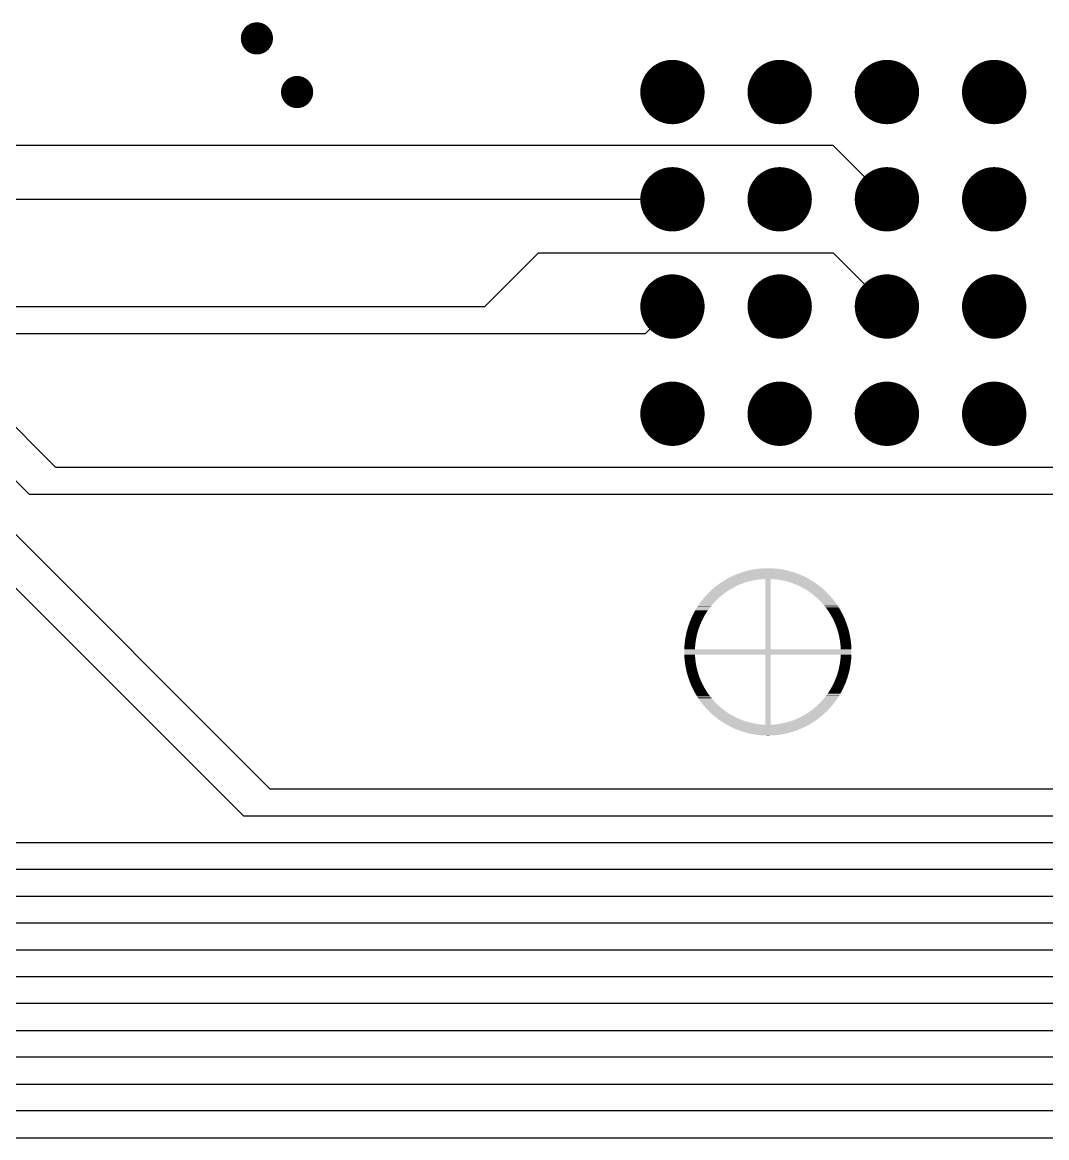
# Model space of a CAD drawing. Extents: x 295 to 953, y 10 to 290.
# Drawn here: x 640.9 to 665.16, y 103.99 to 130.4 of the extents above; entities that cross this region are included whole.
import ezdxf

# ---------------------------------------------------------------- set-up
doc = ezdxf.new("R2010")
doc.units = 0
doc.header["$LTSCALE"] = 5
doc.header["$MEASUREMENT"] = 0
doc.layers.get('0').update_dxf_attribs({"linetype": 'CONTINUOUS', "lineweight": 25})
doc.layers.add('DV-ABPB-A4_IN1', color=4, linetype='CONTINUOUS')

msp = doc.modelspace()

# ---------------------------------------------------------------- linework, layer by layer
at = {"color": 7}
for points, const_width in [([(646.267, 130.023, 1), (646.648, 130.023, 1)], 0.381), ([(655.919, 128.753, 1), (656.681, 128.753, 1)], 0.762), ([(658.459, 128.753, 1), (659.221, 128.753, 1)], 0.762), ([(660.999, 128.753, 1), (661.761, 128.753, 1)], 0.762), ([(663.539, 128.753, 1), (664.301, 128.753, 1)], 0.762), ([(647.219, 128.753, 1), (647.6, 128.753, 1)], 0.381), ([(655.919, 126.213, 1), (656.681, 126.213, 1)], 0.762), ([(658.459, 126.213, 1), (659.221, 126.213, 1)], 0.762), ([(660.999, 126.213, 1), (661.761, 126.213, 1)], 0.762), ([(663.539, 126.213, 1), (664.301, 126.213, 1)], 0.762), ([(655.919, 123.673, 1), (656.681, 123.673, 1)], 0.762), ([(658.459, 123.673, 1), (659.221, 123.673, 1)], 0.762), ([(660.999, 123.673, 1), (661.761, 123.673, 1)], 0.762), ([(663.539, 123.673, 1), (664.301, 123.673, 1)], 0.762), ([(655.919, 121.133, 1), (656.681, 121.133, 1)], 0.762), ([(658.459, 121.133, 1), (659.221, 121.133, 1)], 0.762), ([(660.999, 121.133, 1), (661.761, 121.133, 1)], 0.762), ([(663.539, 121.133, 1), (664.301, 121.133, 1)], 0.762)]:
    msp.add_lwpolyline(points, format="xyb", close=True, dxfattribs=dict(at, const_width=const_width))
for points in [[(657.704, 117.281), (657.757, 117.305), (659.416, 117.281), (659.364, 117.305)], [(657.757, 117.305), (657.762, 117.308), (659.364, 117.305), (659.359, 117.308)], [(657.762, 117.308), (657.815, 117.33), (659.359, 117.308), (659.306, 117.33)], [(657.815, 117.33), (657.82, 117.332), (659.306, 117.33), (659.3, 117.332)], [(657.82, 117.332), (657.874, 117.353), (659.3, 117.332), (659.247, 117.353)], [(657.874, 117.353), (657.88, 117.355), (659.247, 117.353), (659.241, 117.355)], [(657.88, 117.355), (657.934, 117.374), (659.241, 117.355), (659.187, 117.374)], [(657.934, 117.374), (657.939, 117.376), (659.187, 117.374), (659.181, 117.376)], [(657.939, 117.376), (657.995, 117.393), (659.181, 117.376), (659.126, 117.393)], [(657.995, 117.393), (658, 117.395), (659.126, 117.393), (659.12, 117.395)], [(658, 117.395), (658.056, 117.41), (659.12, 117.395), (659.065, 117.41)], [(658.056, 117.41), (658.061, 117.412), (659.065, 117.41), (659.059, 117.412)], [(658.061, 117.412), (658.117, 117.425), (659.059, 117.412), (659.004, 117.425)], [(658.117, 117.425), (658.123, 117.427), (659.004, 117.425), (658.997, 117.427)], [(658.123, 117.427), (658.179, 117.439), (658.997, 117.427), (658.942, 117.439)], [(658.179, 117.439), (658.185, 117.44), (658.942, 117.439), (658.935, 117.44)], [(658.185, 117.44), (658.242, 117.45), (658.935, 117.44), (658.879, 117.45)], [(658.242, 117.45), (658.247, 117.451), (658.879, 117.45), (658.873, 117.451)], [(658.247, 117.451), (658.305, 117.459), (658.873, 117.451), (658.816, 117.459)], [(658.305, 117.459), (658.31, 117.46), (658.816, 117.459), (658.81, 117.46)], [(658.31, 117.46), (658.368, 117.466), (658.81, 117.46), (658.753, 117.466)], [(658.368, 117.466), (658.373, 117.467), (658.753, 117.466), (658.746, 117.467)], [(658.373, 117.467), (658.432, 117.471), (658.746, 117.467), (658.69, 117.471)], [(658.432, 117.471), (658.436, 117.472), (658.69, 117.471), (658.682, 117.472)], [(658.436, 117.472), (658.496, 117.475), (658.682, 117.472), (658.627, 117.475)], [(658.496, 117.475), (658.5, 117.475), (658.627, 117.475), (658.616, 117.475)], [(658.5, 117.475), (658.563, 117.476), (658.616, 117.475), (658.563, 117.476)], [(657.279, 117.006), (657.302, 117.024), (657.725, 117.006), (657.759, 117.024)], [(657.302, 117.024), (657.328, 117.046), (657.759, 117.024), (657.802, 117.046)], [(657.328, 117.046), (657.335, 117.051), (657.802, 117.046), (657.812, 117.051)], [(657.335, 117.051), (657.367, 117.076), (657.812, 117.051), (657.865, 117.076)], [(657.367, 117.076), (657.379, 117.085), (657.865, 117.076), (657.887, 117.085)], [(657.379, 117.085), (657.398, 117.099), (657.887, 117.085), (657.92, 117.099)], [(657.398, 117.099), (657.427, 117.12), (657.92, 117.099), (657.975, 117.12)], [(657.427, 117.12), (657.43, 117.122), (657.975, 117.12), (657.982, 117.122)], [(657.43, 117.122), (657.455, 117.139), (657.982, 117.122), (658.031, 117.139)], [(657.455, 117.139), (657.481, 117.156), (658.031, 117.139), (658.088, 117.156)], [(657.481, 117.156), (657.483, 117.157), (658.088, 117.156), (658.093, 117.157)], [(657.483, 117.157), (657.505, 117.171), (658.093, 117.157), (658.145, 117.171)], [(657.505, 117.171), (657.526, 117.184), (658.145, 117.171), (658.203, 117.184)], [(657.526, 117.184), (657.537, 117.191), (658.203, 117.184), (658.236, 117.191)], [(657.537, 117.191), (657.545, 117.196), (658.236, 117.191), (658.261, 117.196)], [(657.545, 117.196), (657.561, 117.205), (658.261, 117.196), (658.32, 117.205)], [(657.561, 117.205), (657.573, 117.212), (658.32, 117.205), (658.379, 117.212)], [(657.573, 117.212), (657.582, 117.217), (658.379, 117.212), (658.438, 117.217)], [(657.582, 117.217), (657.588, 117.221), (658.438, 117.217), (658.497, 117.221)], [(657.588, 117.221), (657.592, 117.223), (659.533, 117.221), (659.529, 117.223)], [(657.592, 117.223), (657.642, 117.25), (659.529, 117.223), (659.479, 117.25)], [(657.642, 117.25), (657.647, 117.253), (659.479, 117.25), (659.473, 117.253)], [(657.647, 117.253), (657.699, 117.279), (659.473, 117.253), (659.422, 117.279)], [(657.699, 117.279), (657.704, 117.281), (659.422, 117.279), (659.416, 117.281)], [(658.497, 115.558), (658.497, 117.221), (658.624, 115.558), (658.624, 117.221)], [(658.64, 117.22), (658.624, 117.221), (659.534, 117.22), (659.533, 117.221)], [(658.662, 117.219), (658.64, 117.22), (659.536, 117.219), (659.534, 117.22)], [(658.721, 117.214), (658.662, 117.219), (659.544, 117.214), (659.536, 117.219)], [(658.78, 117.208), (658.721, 117.214), (659.555, 117.208), (659.544, 117.214)], [(658.839, 117.199), (658.78, 117.208), (659.57, 117.199), (659.555, 117.208)], [(658.897, 117.189), (658.839, 117.199), (659.588, 117.189), (659.57, 117.199)], [(658.901, 117.188), (658.897, 117.189), (659.589, 117.188), (659.588, 117.189)], [(658.955, 117.176), (658.901, 117.188), (659.608, 117.176), (659.589, 117.188)], [(659.013, 117.161), (658.955, 117.176), (659.631, 117.161), (659.608, 117.176)], [(659.039, 117.154), (659.013, 117.161), (659.643, 117.154), (659.631, 117.161)], [(659.069, 117.145), (659.039, 117.154), (659.656, 117.145), (659.643, 117.154)], [(659.126, 117.127), (659.069, 117.145), (659.683, 117.127), (659.656, 117.145)], [(659.148, 117.118), (659.126, 117.127), (659.695, 117.118), (659.683, 117.127)], [(659.181, 117.106), (659.148, 117.118), (659.712, 117.106), (659.695, 117.118)], [(659.236, 117.084), (659.181, 117.106), (659.743, 117.084), (659.712, 117.106)], [(659.242, 117.081), (659.236, 117.084), (659.747, 117.081), (659.743, 117.084)], [(659.29, 117.06), (659.242, 117.081), (659.774, 117.06), (659.747, 117.081)], [(659.326, 117.042), (659.29, 117.06), (659.797, 117.042), (659.774, 117.06)], [(659.344, 117.034), (659.326, 117.042), (659.807, 117.034), (659.797, 117.042)], [(659.396, 117.006), (659.344, 117.034), (659.841, 117.006), (659.807, 117.034)], [(657.028, 116.75), (657.055, 116.782), (657.374, 116.75), (657.41, 116.782)], [(657.055, 116.782), (657.061, 116.79), (657.41, 116.782), (657.418, 116.79)], [(657.061, 116.79), (657.095, 116.828), (657.418, 116.79), (657.463, 116.828)], [(657.095, 116.828), (657.097, 116.83), (657.463, 116.828), (657.465, 116.83)], [(657.097, 116.83), (657.13, 116.865), (657.465, 116.83), (657.509, 116.865)], [(657.13, 116.865), (657.14, 116.876), (657.509, 116.865), (657.524, 116.876)], [(657.14, 116.876), (657.165, 116.9), (657.524, 116.876), (657.557, 116.9)], [(657.165, 116.9), (657.185, 116.921), (657.557, 116.9), (657.587, 116.921)], [(657.185, 116.921), (657.199, 116.934), (657.587, 116.921), (657.606, 116.934)], [(657.199, 116.934), (657.232, 116.964), (657.606, 116.934), (657.653, 116.964)], [(657.232, 116.964), (657.234, 116.966), (657.653, 116.964), (657.656, 116.966)], [(657.234, 116.966), (657.268, 116.996), (657.656, 116.966), (657.707, 116.996)], [(657.268, 116.996), (657.279, 117.006), (657.707, 116.996), (657.725, 117.006)], [(659.403, 117.002), (659.396, 117.006), (659.846, 117.002), (659.841, 117.006)], [(659.447, 116.977), (659.403, 117.002), (659.875, 116.977), (659.846, 117.002)], [(659.474, 116.96), (659.447, 116.977), (659.893, 116.96), (659.875, 116.977)], [(659.498, 116.945), (659.474, 116.96), (659.909, 116.945), (659.893, 116.96)], [(659.54, 116.917), (659.498, 116.945), (659.94, 116.917), (659.909, 116.945)], [(659.547, 116.912), (659.54, 116.917), (659.944, 116.912), (659.94, 116.917)], [(659.595, 116.878), (659.547, 116.912), (659.979, 116.878), (659.944, 116.912)], [(659.602, 116.872), (659.595, 116.878), (659.985, 116.872), (659.979, 116.878)], [(659.642, 116.841), (659.602, 116.872), (660.013, 116.841), (659.985, 116.872)], [(659.661, 116.825), (659.642, 116.841), (660.028, 116.825), (660.013, 116.841)], [(659.687, 116.803), (659.661, 116.825), (660.047, 116.803), (660.028, 116.825)], [(659.716, 116.778), (659.687, 116.803), (660.07, 116.778), (660.047, 116.803)], [(659.731, 116.764), (659.716, 116.778), (660.081, 116.764), (660.07, 116.778)], [(659.768, 116.729), (659.731, 116.764), (660.11, 116.729), (660.081, 116.764)], [(656.842, 116.481), (656.869, 116.526), (657.143, 116.481), (657.175, 116.526)], [(656.869, 116.526), (656.871, 116.529), (657.175, 116.526), (657.177, 116.529)], [(656.871, 116.529), (656.9, 116.576), (657.177, 116.529), (657.214, 116.576)], [(656.9, 116.576), (656.903, 116.579), (657.214, 116.576), (657.216, 116.579)], [(656.903, 116.579), (656.931, 116.621), (657.216, 116.579), (657.251, 116.621)], [(656.931, 116.621), (656.938, 116.632), (657.251, 116.621), (657.261, 116.632)], [(656.938, 116.632), (656.963, 116.666), (657.261, 116.632), (657.291, 116.666)], [(656.963, 116.666), (656.975, 116.683), (657.291, 116.666), (657.308, 116.683)], [(656.975, 116.683), (656.995, 116.708), (657.308, 116.683), (657.332, 116.708)], [(656.995, 116.708), (657.014, 116.733), (657.332, 116.708), (657.357, 116.733)], [(657.014, 116.733), (657.028, 116.75), (657.357, 116.733), (657.374, 116.75)], [(659.774, 116.723), (659.768, 116.729), (660.114, 116.723), (660.11, 116.729)], [(659.816, 116.681), (659.774, 116.723), (660.147, 116.681), (660.114, 116.723)], [(659.818, 116.678), (659.816, 116.681), (660.149, 116.678), (660.147, 116.681)], [(659.856, 116.637), (659.818, 116.678), (660.179, 116.637), (660.149, 116.678)], [(659.864, 116.627), (659.856, 116.637), (660.186, 116.627), (660.179, 116.637)], [(659.894, 116.592), (659.864, 116.627), (660.21, 116.592), (660.186, 116.627)], [(659.908, 116.574), (659.894, 116.592), (660.221, 116.574), (660.21, 116.592)], [(659.931, 116.546), (659.908, 116.574), (660.239, 116.546), (660.221, 116.574)], [(659.949, 116.521), (659.931, 116.546), (660.255, 116.521), (660.239, 116.546)], [(659.966, 116.498), (659.949, 116.521), (660.268, 116.498), (660.255, 116.521)], [(659.988, 116.466), (659.966, 116.498), (660.287, 116.466), (660.268, 116.498)], [(656.719, 116.225), (656.726, 116.243), (656.995, 116.225), (657.004, 116.243)], [(656.726, 116.243), (656.741, 116.278), (657.004, 116.243), (657.021, 116.278)], [(656.741, 116.278), (656.751, 116.301), (657.021, 116.278), (657.033, 116.301)], [(656.751, 116.301), (656.764, 116.33), (657.033, 116.301), (657.049, 116.33)], [(656.764, 116.33), (656.778, 116.359), (657.049, 116.33), (657.065, 116.359)], [(656.778, 116.359), (656.789, 116.382), (657.065, 116.359), (657.078, 116.382)], [(656.789, 116.382), (656.806, 116.415), (657.078, 116.382), (657.099, 116.415)], [(656.806, 116.415), (656.815, 116.432), (657.099, 116.415), (657.11, 116.432)], [(656.815, 116.432), (656.837, 116.471), (657.11, 116.432), (657.136, 116.471)], [(656.837, 116.471), (656.842, 116.481), (657.136, 116.471), (657.143, 116.481)], [(660, 116.449), (659.988, 116.466), (660.296, 116.449), (660.287, 116.466)], [(660.025, 116.41), (660, 116.449), (660.317, 116.41), (660.296, 116.449)], [(660.032, 116.399), (660.025, 116.41), (660.323, 116.399), (660.317, 116.41)], [(660.059, 116.353), (660.032, 116.399), (660.346, 116.353), (660.323, 116.399)], [(660.062, 116.348), (660.059, 116.353), (660.348, 116.348), (660.346, 116.353)], [(660.09, 116.296), (660.062, 116.348), (660.372, 116.296), (660.348, 116.348)], [(660.117, 116.243), (660.09, 116.296), (660.394, 116.243), (660.372, 116.296)], [(660.12, 116.237), (660.117, 116.243), (660.397, 116.237), (660.394, 116.243)], [(660.142, 116.189), (660.12, 116.237), (660.415, 116.189), (660.397, 116.237)], [(656.631, 115.947), (656.645, 116.002), (656.893, 115.947), (656.909, 116.002)], [(656.645, 116.002), (656.646, 116.004), (656.909, 116.002), (656.91, 116.004)], [(656.646, 116.004), (656.662, 116.06), (656.91, 116.004), (656.928, 116.06)], [(656.662, 116.06), (656.663, 116.063), (656.928, 116.06), (656.93, 116.063)], [(656.663, 116.063), (656.679, 116.116), (656.93, 116.063), (656.949, 116.116)], [(656.679, 116.116), (656.682, 116.124), (656.949, 116.116), (656.952, 116.124)], [(656.682, 116.124), (656.698, 116.17), (656.952, 116.124), (656.971, 116.17)], [(656.698, 116.17), (656.703, 116.184), (656.971, 116.17), (656.977, 116.184)], [(656.703, 116.184), (656.719, 116.225), (656.977, 116.184), (656.995, 116.225)], [(660.146, 116.178), (660.142, 116.189), (660.42, 116.178), (660.415, 116.189)], [(660.164, 116.135), (660.146, 116.178), (660.435, 116.135), (660.42, 116.178)], [(660.171, 116.118), (660.164, 116.135), (660.441, 116.118), (660.435, 116.135)], [(660.185, 116.079), (660.171, 116.118), (660.453, 116.079), (660.441, 116.118)], [(660.193, 116.058), (660.185, 116.079), (660.46, 116.058), (660.453, 116.079)], [(660.205, 116.023), (660.193, 116.058), (660.469, 116.023), (660.46, 116.058)], [(660.213, 115.997), (660.205, 116.023), (660.477, 115.997), (660.469, 116.023)], [(660.222, 115.967), (660.213, 115.997), (660.484, 115.967), (660.477, 115.997)], [(660.23, 115.935), (660.222, 115.967), (660.492, 115.935), (660.484, 115.967)], [(656.589, 115.691), (656.592, 115.714), (656.845, 115.691), (656.847, 115.714)], [(656.592, 115.714), (656.596, 115.754), (656.847, 115.714), (656.853, 115.754)], [(656.596, 115.754), (656.599, 115.773), (656.853, 115.754), (656.856, 115.773)], [(656.599, 115.773), (656.605, 115.816), (656.856, 115.773), (656.864, 115.816)], [(656.605, 115.816), (656.608, 115.831), (656.864, 115.816), (656.866, 115.831)], [(656.608, 115.831), (656.617, 115.879), (656.866, 115.831), (656.877, 115.879)], [(656.617, 115.879), (656.619, 115.889), (656.877, 115.879), (656.879, 115.889)], [(656.619, 115.889), (656.63, 115.941), (656.879, 115.889), (656.892, 115.941)], [(656.63, 115.941), (656.631, 115.947), (656.892, 115.941), (656.893, 115.947)], [(660.237, 115.909), (660.23, 115.935), (660.497, 115.909), (660.492, 115.935)], [(660.245, 115.873), (660.237, 115.909), (660.505, 115.873), (660.497, 115.909)], [(660.25, 115.852), (660.245, 115.873), (660.509, 115.852), (660.505, 115.873)], [(660.258, 115.81), (660.25, 115.852), (660.516, 115.81), (660.509, 115.852)], [(660.261, 115.793), (660.258, 115.81), (660.519, 115.793), (660.516, 115.81)], [(660.269, 115.748), (660.261, 115.793), (660.525, 115.748), (660.519, 115.793)], [(660.271, 115.735), (660.269, 115.748), (660.527, 115.735), (660.525, 115.748)], [(660.277, 115.685), (660.271, 115.735), (660.532, 115.685), (660.527, 115.735)], [(656.579, 115.494), (656.58, 115.558), (660.541, 115.494), (660.54, 115.558)], [(656.58, 115.431), (656.579, 115.494), (660.54, 115.431), (660.541, 115.494)], [(656.58, 115.564), (656.582, 115.597), (656.835, 115.564), (656.836, 115.597)], [(656.58, 115.558), (656.58, 115.564), (656.834, 115.558), (656.835, 115.564)], [(656.582, 115.597), (656.584, 115.627), (656.836, 115.597), (656.838, 115.627)], [(656.584, 115.627), (656.586, 115.656), (656.838, 115.627), (656.841, 115.656)], [(656.586, 115.656), (656.589, 115.691), (656.841, 115.656), (656.845, 115.691)], [(660.278, 115.676), (660.277, 115.685), (660.533, 115.676), (660.532, 115.685)], [(660.283, 115.621), (660.278, 115.676), (660.537, 115.621), (660.533, 115.676)], [(660.283, 115.617), (660.283, 115.621), (660.538, 115.617), (660.537, 115.621)], [(660.286, 115.558), (660.283, 115.617), (660.54, 115.558), (660.538, 115.617)], [(656.583, 115.372), (656.58, 115.431), (656.837, 115.372), (656.834, 115.431)], [(656.583, 115.368), (656.583, 115.372), (656.838, 115.368), (656.837, 115.372)], [(656.588, 115.313), (656.583, 115.368), (656.843, 115.313), (656.838, 115.368)], [(656.588, 115.304), (656.588, 115.313), (656.844, 115.304), (656.843, 115.313)], [(656.594, 115.254), (656.588, 115.304), (656.85, 115.254), (656.844, 115.304)], [(656.595, 115.241), (656.594, 115.254), (656.852, 115.241), (656.85, 115.254)], [(656.602, 115.196), (656.595, 115.241), (656.859, 115.196), (656.852, 115.241)], [(656.604, 115.179), (656.602, 115.196), (656.862, 115.179), (656.859, 115.196)], [(656.612, 115.137), (656.604, 115.179), (656.87, 115.137), (656.862, 115.179)], [(658.497, 113.768), (658.497, 115.431), (658.624, 113.768), (658.624, 115.431)], [(660.257, 115.173), (660.265, 115.216), (660.515, 115.173), (660.522, 115.216)], [(660.265, 115.216), (660.268, 115.235), (660.522, 115.216), (660.524, 115.235)], [(660.268, 115.235), (660.273, 115.275), (660.524, 115.235), (660.529, 115.275)], [(660.273, 115.275), (660.276, 115.298), (660.529, 115.275), (660.532, 115.298)], [(660.276, 115.298), (660.28, 115.333), (660.532, 115.298), (660.535, 115.333)], [(660.28, 115.333), (660.282, 115.362), (660.535, 115.333), (660.537, 115.362)], [(660.282, 115.362), (660.284, 115.392), (660.537, 115.362), (660.539, 115.392)], [(660.284, 115.392), (660.286, 115.425), (660.539, 115.392), (660.54, 115.425)], [(660.286, 115.425), (660.286, 115.431), (660.54, 115.425), (660.54, 115.431)], [(656.616, 115.116), (656.612, 115.137), (656.875, 115.116), (656.87, 115.137)], [(656.623, 115.08), (656.616, 115.116), (656.884, 115.08), (656.875, 115.116)], [(656.629, 115.054), (656.623, 115.08), (656.89, 115.054), (656.884, 115.08)], [(656.636, 115.022), (656.629, 115.054), (656.899, 115.022), (656.89, 115.054)], [(656.644, 114.992), (656.636, 115.022), (656.908, 114.992), (656.899, 115.022)], [(656.651, 114.966), (656.644, 114.992), (656.916, 114.966), (656.908, 114.992)], [(656.661, 114.931), (656.651, 114.966), (656.928, 114.931), (656.916, 114.966)], [(656.668, 114.91), (656.661, 114.931), (656.935, 114.91), (656.928, 114.931)], [(660.172, 114.873), (660.191, 114.926), (660.442, 114.873), (660.458, 114.926)], [(660.191, 114.926), (660.192, 114.929), (660.458, 114.926), (660.459, 114.929)], [(660.192, 114.929), (660.211, 114.985), (660.459, 114.929), (660.475, 114.985)], [(660.211, 114.987), (660.227, 115.042), (660.475, 114.987), (660.489, 115.042)], [(660.211, 114.985), (660.211, 114.987), (660.475, 114.985), (660.475, 114.987)], [(660.227, 115.042), (660.229, 115.048), (660.489, 115.042), (660.491, 115.048)], [(660.229, 115.048), (660.242, 115.1), (660.491, 115.048), (660.502, 115.1)], [(660.242, 115.1), (660.244, 115.11), (660.502, 115.1), (660.504, 115.11)], [(660.244, 115.11), (660.254, 115.158), (660.504, 115.11), (660.512, 115.158)], [(660.254, 115.158), (660.257, 115.173), (660.512, 115.158), (660.515, 115.173)], [(656.68, 114.871), (656.668, 114.91), (656.95, 114.871), (656.935, 114.91)], [(656.686, 114.854), (656.68, 114.871), (656.956, 114.854), (656.95, 114.871)], [(656.701, 114.811), (656.686, 114.854), (656.974, 114.811), (656.956, 114.854)], [(656.705, 114.8), (656.701, 114.811), (656.979, 114.8), (656.974, 114.811)], [(656.724, 114.752), (656.705, 114.8), (657.001, 114.752), (656.979, 114.8)], [(656.726, 114.746), (656.724, 114.752), (657.004, 114.746), (657.001, 114.752)], [(656.748, 114.693), (656.726, 114.746), (657.03, 114.693), (657.004, 114.746)], [(656.773, 114.641), (656.749, 114.693), (657.059, 114.641), (657.03, 114.693)], [(660.055, 114.63), (660.072, 114.659), (660.343, 114.63), (660.356, 114.659)], [(660.072, 114.659), (660.087, 114.688), (660.356, 114.659), (660.37, 114.688)], [(660.087, 114.688), (660.1, 114.711), (660.37, 114.688), (660.38, 114.711)], [(660.1, 114.711), (660.117, 114.746), (660.38, 114.711), (660.395, 114.746)], [(660.117, 114.746), (660.126, 114.764), (660.395, 114.746), (660.402, 114.764)], [(660.126, 114.764), (660.144, 114.805), (660.402, 114.764), (660.418, 114.805)], [(660.144, 114.805), (660.15, 114.819), (660.418, 114.805), (660.422, 114.819)], [(660.15, 114.819), (660.169, 114.865), (660.422, 114.819), (660.439, 114.865)], [(660.169, 114.865), (660.172, 114.873), (660.439, 114.865), (660.442, 114.873)], [(656.775, 114.636), (656.773, 114.641), (657.062, 114.636), (657.059, 114.641)], [(656.798, 114.59), (656.775, 114.636), (657.089, 114.59), (657.062, 114.636)], [(656.803, 114.579), (656.798, 114.59), (657.096, 114.579), (657.089, 114.59)], [(656.824, 114.54), (656.803, 114.579), (657.121, 114.54), (657.096, 114.579)], [(656.834, 114.523), (656.824, 114.54), (657.132, 114.523), (657.121, 114.54)], [(656.852, 114.491), (656.834, 114.523), (657.154, 114.491), (657.132, 114.523)], [(656.866, 114.468), (656.852, 114.491), (657.171, 114.468), (657.154, 114.491)], [(656.881, 114.443), (656.866, 114.468), (657.19, 114.443), (657.171, 114.468)], [(656.899, 114.415), (656.881, 114.443), (657.213, 114.415), (657.19, 114.443)], [(656.911, 114.397), (656.899, 114.415), (657.227, 114.397), (657.213, 114.415)], [(656.935, 114.362), (656.911, 114.397), (657.256, 114.362), (657.227, 114.397)], [(659.869, 114.368), (659.904, 114.41), (660.19, 114.368), (660.218, 114.41)], [(659.904, 114.41), (659.907, 114.413), (660.218, 114.41), (660.22, 114.413)], [(659.907, 114.413), (659.943, 114.46), (660.22, 114.413), (660.25, 114.46)], [(659.943, 114.46), (659.946, 114.463), (660.25, 114.46), (660.252, 114.463)], [(659.946, 114.463), (659.978, 114.508), (660.252, 114.463), (660.278, 114.508)], [(659.978, 114.508), (659.985, 114.518), (660.278, 114.508), (660.284, 114.518)], [(659.985, 114.518), (660.011, 114.557), (660.284, 114.518), (660.306, 114.557)], [(660.011, 114.557), (660.021, 114.574), (660.306, 114.557), (660.314, 114.574)], [(660.021, 114.574), (660.042, 114.607), (660.314, 114.574), (660.332, 114.607)], [(660.042, 114.607), (660.055, 114.63), (660.332, 114.607), (660.343, 114.63)], [(656.942, 114.352), (656.935, 114.362), (657.265, 114.352), (657.256, 114.362)], [(656.972, 114.311), (656.942, 114.352), (657.303, 114.311), (657.265, 114.352)], [(656.974, 114.308), (656.972, 114.311), (657.305, 114.308), (657.303, 114.311)], [(657.006, 114.266), (656.974, 114.308), (657.346, 114.266), (657.305, 114.308)], [(657.011, 114.26), (657.006, 114.266), (657.352, 114.26), (657.346, 114.266)], [(657.04, 114.225), (657.011, 114.26), (657.389, 114.225), (657.352, 114.26)], [(657.051, 114.211), (657.04, 114.225), (657.405, 114.211), (657.389, 114.225)], [(657.073, 114.186), (657.051, 114.211), (657.433, 114.186), (657.405, 114.211)], [(657.093, 114.164), (657.073, 114.186), (657.46, 114.164), (657.433, 114.186)], [(657.108, 114.148), (657.093, 114.164), (657.479, 114.148), (657.46, 114.164)], [(657.136, 114.117), (657.108, 114.148), (657.518, 114.117), (657.479, 114.148)], [(657.142, 114.111), (657.136, 114.117), (657.526, 114.111), (657.518, 114.117)], [(659.597, 114.113), (659.611, 114.124), (659.98, 114.113), (659.991, 114.124)], [(659.611, 114.124), (659.656, 114.159), (659.991, 114.124), (660.024, 114.159)], [(659.656, 114.159), (659.658, 114.161), (660.024, 114.159), (660.025, 114.161)], [(659.658, 114.161), (659.703, 114.199), (660.025, 114.161), (660.059, 114.199)], [(659.703, 114.199), (659.711, 114.207), (660.059, 114.199), (660.066, 114.207)], [(659.711, 114.207), (659.747, 114.239), (660.066, 114.207), (660.093, 114.239)], [(659.747, 114.239), (659.763, 114.256), (660.093, 114.239), (660.106, 114.256)], [(659.763, 114.256), (659.789, 114.281), (660.106, 114.256), (660.126, 114.281)], [(659.789, 114.281), (659.813, 114.306), (660.126, 114.281), (660.145, 114.306)], [(659.813, 114.306), (659.83, 114.323), (660.145, 114.306), (660.158, 114.323)], [(659.83, 114.323), (659.86, 114.357), (660.158, 114.323), (660.182, 114.357)], [(659.86, 114.357), (659.869, 114.368), (660.182, 114.357), (660.19, 114.368)], [(657.177, 114.077), (657.142, 114.111), (657.574, 114.077), (657.526, 114.111)], [(657.181, 114.072), (657.177, 114.077), (657.58, 114.072), (657.574, 114.077)], [(657.211, 114.044), (657.181, 114.072), (657.623, 114.044), (657.58, 114.072)], [(657.227, 114.029), (657.211, 114.044), (657.647, 114.029), (657.623, 114.044)], [(657.246, 114.012), (657.227, 114.029), (657.673, 114.012), (657.647, 114.029)], [(657.275, 113.987), (657.246, 114.012), (657.718, 113.987), (657.673, 114.012)], [(657.28, 113.983), (657.275, 113.987), (657.725, 113.983), (657.718, 113.987)], [(657.313, 113.955), (657.28, 113.983), (657.777, 113.955), (657.725, 113.983)], [(657.324, 113.947), (657.313, 113.955), (657.794, 113.947), (657.777, 113.955)], [(657.346, 113.929), (657.324, 113.947), (657.83, 113.929), (657.794, 113.947)], [(657.374, 113.908), (657.346, 113.929), (657.878, 113.908), (657.83, 113.929)], [(657.378, 113.905), (657.374, 113.908), (657.884, 113.905), (657.878, 113.908)], [(657.408, 113.883), (657.378, 113.905), (657.939, 113.883), (657.884, 113.905)], [(657.425, 113.871), (657.408, 113.883), (657.973, 113.871), (657.939, 113.883)], [(657.437, 113.862), (657.425, 113.871), (657.995, 113.862), (657.973, 113.871)], [(657.465, 113.844), (657.437, 113.862), (658.051, 113.844), (657.995, 113.862)], [(659.089, 113.85), (659.139, 113.867), (659.665, 113.85), (659.69, 113.867)], [(659.139, 113.867), (659.145, 113.869), (659.69, 113.867), (659.693, 113.869)], [(659.145, 113.869), (659.201, 113.89), (659.693, 113.869), (659.723, 113.89)], [(659.201, 113.89), (659.234, 113.904), (659.723, 113.89), (659.742, 113.904)], [(659.234, 113.904), (659.255, 113.913), (659.742, 113.904), (659.754, 113.913)], [(659.255, 113.913), (659.309, 113.938), (659.754, 113.913), (659.786, 113.938)], [(659.309, 113.938), (659.319, 113.943), (659.786, 113.938), (659.792, 113.943)], [(659.319, 113.943), (659.362, 113.965), (659.792, 113.943), (659.819, 113.965)], [(659.362, 113.965), (659.396, 113.983), (659.819, 113.965), (659.841, 113.983)], [(659.396, 113.983), (659.414, 113.993), (659.841, 113.983), (659.853, 113.993)], [(659.414, 113.993), (659.465, 114.023), (659.853, 113.993), (659.887, 114.023)], [(659.465, 114.023), (659.468, 114.025), (659.887, 114.023), (659.889, 114.025)], [(659.468, 114.025), (659.515, 114.055), (659.889, 114.025), (659.921, 114.055)], [(659.515, 114.055), (659.534, 114.068), (659.921, 114.055), (659.935, 114.068)], [(659.534, 114.068), (659.564, 114.089), (659.935, 114.068), (659.956, 114.089)], [(659.564, 114.089), (659.597, 114.113), (659.956, 114.089), (659.98, 114.113)], [(657.478, 113.835), (657.465, 113.844), (658.082, 113.835), (658.051, 113.844)], [(657.49, 113.828), (657.478, 113.835), (658.108, 113.828), (658.082, 113.835)], [(657.513, 113.813), (657.49, 113.828), (658.165, 113.813), (658.108, 113.828)], [(657.532, 113.801), (657.513, 113.813), (658.22, 113.801), (658.165, 113.813)], [(657.533, 113.8), (657.532, 113.801), (658.223, 113.8), (658.22, 113.801)], [(657.551, 113.79), (657.533, 113.8), (658.282, 113.79), (658.223, 113.8)], [(657.566, 113.781), (657.551, 113.79), (658.34, 113.781), (658.282, 113.79)], [(657.577, 113.775), (657.566, 113.781), (658.399, 113.775), (658.34, 113.781)], [(657.584, 113.77), (657.577, 113.775), (658.458, 113.77), (658.399, 113.775)], [(657.586, 113.769), (657.584, 113.77), (658.481, 113.769), (658.458, 113.77)], [(657.588, 113.768), (657.586, 113.769), (658.497, 113.768), (658.481, 113.769)], [(657.592, 113.766), (657.588, 113.768), (659.529, 113.766), (659.533, 113.768)], [(657.642, 113.739), (657.592, 113.766), (659.478, 113.739), (659.529, 113.766)], [(657.648, 113.736), (657.642, 113.739), (659.473, 113.736), (659.478, 113.739)], [(657.699, 113.71), (657.648, 113.736), (659.422, 113.71), (659.473, 113.736)], [(657.704, 113.708), (657.699, 113.71), (659.416, 113.708), (659.422, 113.71)], [(657.756, 113.684), (657.704, 113.708), (659.364, 113.684), (659.416, 113.708)], [(657.762, 113.681), (657.756, 113.684), (659.359, 113.681), (659.364, 113.684)], [(657.815, 113.659), (657.762, 113.681), (659.306, 113.659), (659.359, 113.681)], [(657.821, 113.657), (657.815, 113.659), (659.3, 113.657), (659.306, 113.659)], [(657.874, 113.636), (657.821, 113.657), (659.246, 113.636), (659.3, 113.657)], [(657.88, 113.634), (657.874, 113.636), (659.241, 113.634), (659.246, 113.636)], [(657.934, 113.615), (657.88, 113.634), (659.187, 113.615), (659.241, 113.634)], [(657.94, 113.613), (657.934, 113.615), (659.181, 113.613), (659.187, 113.615)], [(657.994, 113.596), (657.94, 113.613), (659.126, 113.596), (659.181, 113.613)], [(658, 113.594), (657.994, 113.596), (659.121, 113.594), (659.126, 113.596)], [(658.055, 113.579), (658, 113.594), (659.065, 113.579), (659.121, 113.594)], [(658.624, 113.768), (658.683, 113.772), (659.533, 113.768), (659.538, 113.772)], [(658.683, 113.772), (658.742, 113.777), (659.538, 113.772), (659.547, 113.777)], [(658.742, 113.777), (658.801, 113.784), (659.547, 113.777), (659.56, 113.784)], [(658.801, 113.784), (658.859, 113.793), (659.56, 113.784), (659.576, 113.793)], [(658.859, 113.793), (658.884, 113.798), (659.576, 113.793), (659.584, 113.798)], [(658.884, 113.798), (658.917, 113.805), (659.584, 113.798), (659.594, 113.805)], [(658.917, 113.805), (658.975, 113.818), (659.594, 113.805), (659.615, 113.818)], [(658.975, 113.818), (659.028, 113.832), (659.615, 113.818), (659.638, 113.832)], [(659.028, 113.832), (659.032, 113.833), (659.638, 113.832), (659.64, 113.833)], [(659.032, 113.833), (659.089, 113.85), (659.64, 113.833), (659.665, 113.85)], [(658.062, 113.577), (658.055, 113.579), (659.059, 113.577), (659.065, 113.579)], [(658.117, 113.564), (658.062, 113.577), (659.003, 113.564), (659.059, 113.577)], [(658.123, 113.562), (658.117, 113.564), (658.998, 113.562), (659.003, 113.564)], [(658.179, 113.55), (658.123, 113.562), (658.941, 113.55), (658.998, 113.562)], [(658.185, 113.549), (658.179, 113.55), (658.936, 113.549), (658.941, 113.55)], [(658.241, 113.539), (658.185, 113.549), (658.879, 113.539), (658.936, 113.549)], [(658.248, 113.538), (658.241, 113.539), (658.873, 113.538), (658.879, 113.539)], [(658.304, 113.53), (658.248, 113.538), (658.816, 113.53), (658.873, 113.538)], [(658.311, 113.529), (658.304, 113.53), (658.81, 113.529), (658.816, 113.53)], [(658.367, 113.523), (658.311, 113.529), (658.753, 113.523), (658.81, 113.529)], [(658.374, 113.522), (658.367, 113.523), (658.747, 113.522), (658.753, 113.523)], [(658.43, 113.518), (658.374, 113.522), (658.689, 113.518), (658.747, 113.522)], [(658.438, 113.517), (658.43, 113.518), (658.684, 113.517), (658.689, 113.518)], [(658.494, 113.514), (658.438, 113.517), (658.625, 113.514), (658.684, 113.517)], [(658.505, 113.514), (658.494, 113.514), (658.621, 113.514), (658.625, 113.514)], [(658.557, 113.513), (658.505, 113.514), (658.557, 113.513), (658.621, 113.514)]]:
    msp.add_solid(points, dxfattribs=at)
at = {"layer": 'DV-ABPB-A4_IN1', "color": 7}
for p, q in [((660.11, 127.483), (627.09, 127.483)), ((661.38, 126.213), (660.11, 127.483)), ((627.09, 126.213), (656.3, 126.213)), ((651.855, 123.673), (653.125, 124.943)), ((653.125, 124.943), (660.11, 124.943)), ((660.11, 124.943), (661.38, 123.673)), ((592.165, 123.673), (651.855, 123.673)), ((655.665, 123.038), (656.3, 123.673)), ((591.53, 123.038), (655.665, 123.038)), ((641.695, 119.863), (639.79, 121.768)), ((639.155, 121.133), (641.06, 119.228)), ((646.775, 112.243), (638.52, 120.498)), ((646.14, 111.608), (637.885, 119.863)), ((671.54, 119.863), (641.695, 119.863)), ((641.06, 119.228), (672.175, 119.228)), ((709.005, 112.243), (646.775, 112.243)), ((646.14, 111.608), (709.64, 111.608)), ((710.275, 110.973), (529.935, 110.973)), ((710.91, 110.338), (529.3, 110.338)), ((711.545, 109.703), (528.665, 109.703)), ((712.18, 109.068), (528.03, 109.068)), ((712.815, 108.433), (527.395, 108.433)), ((713.45, 107.798), (526.76, 107.798)), ((714.085, 107.163), (526.125, 107.163)), ((525.49, 106.528), (714.72, 106.528)), ((715.355, 105.893), (524.855, 105.893)), ((514.06, 105.258), (715.99, 105.258)), ((727.42, 104.623), (513.425, 104.623)), ((512.79, 103.988), (738.85, 103.988))]:
    msp.add_line(p, q, dxfattribs=at)

doc.saveas('drawing.dxf')
